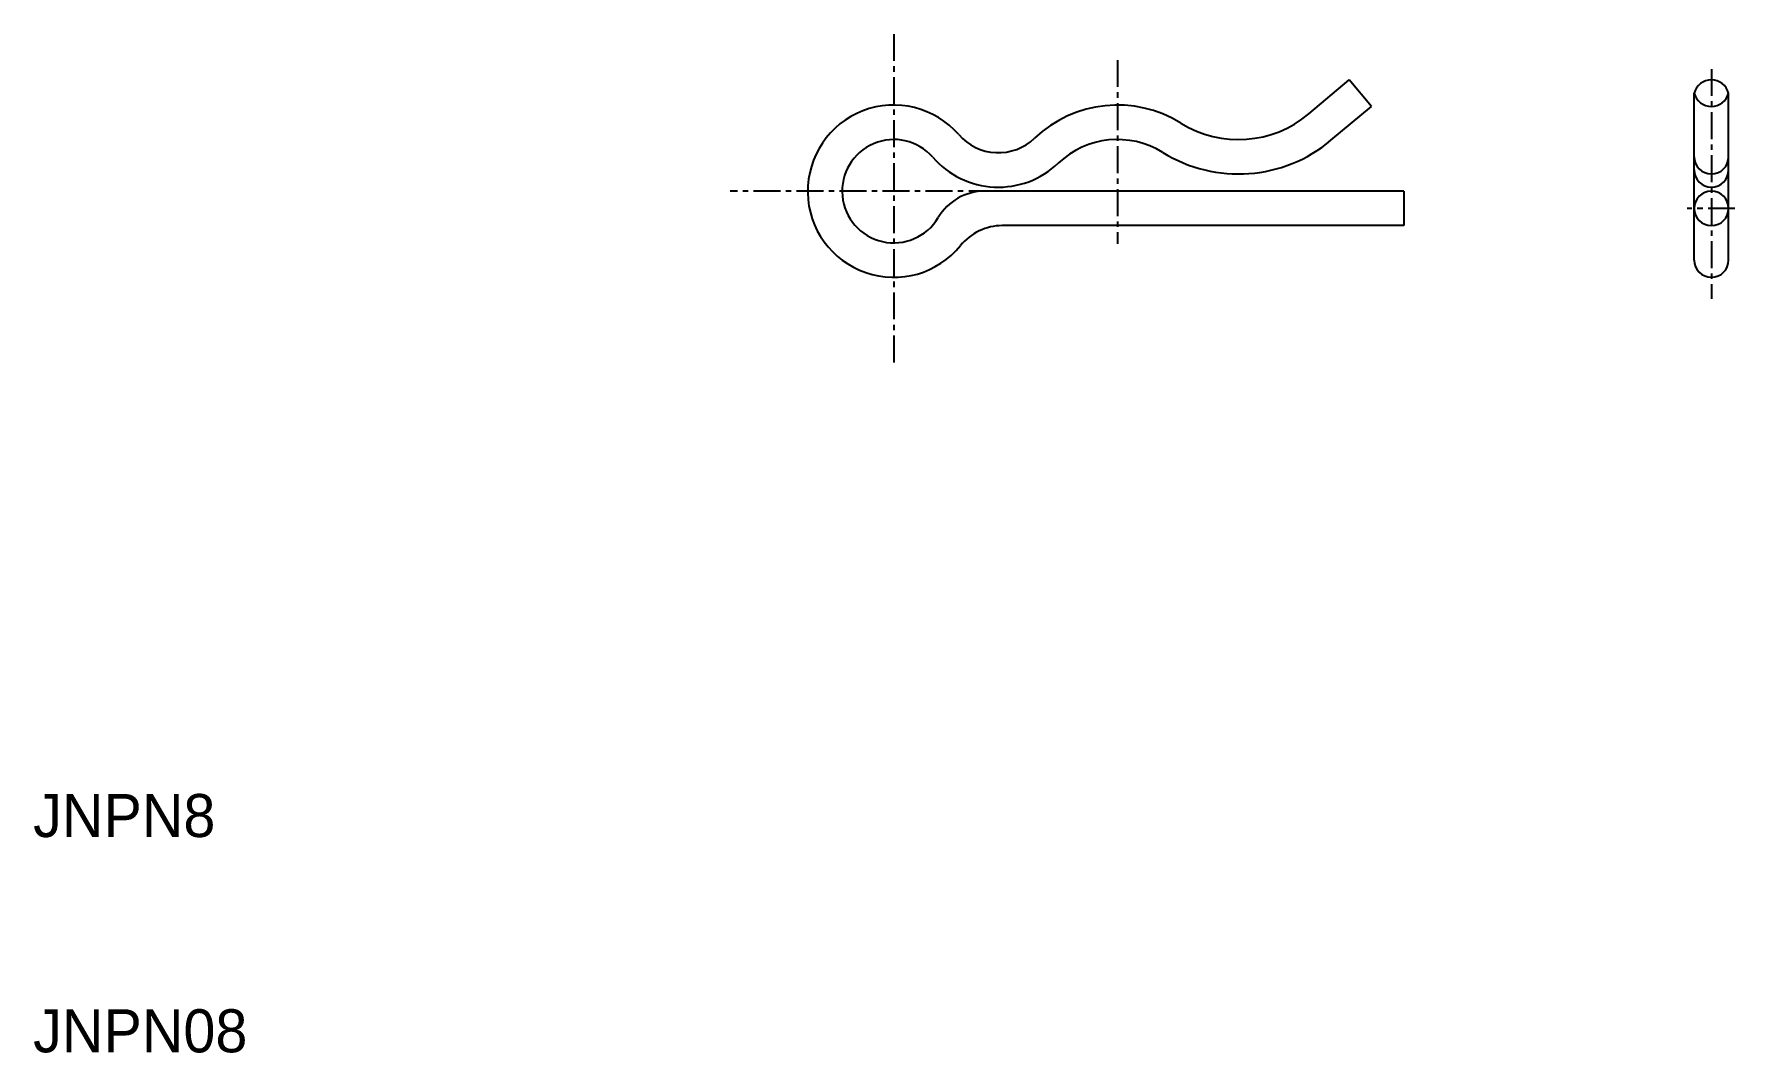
# Model space of a CAD drawing. Extents: x 10 to 89.1, y 10 to 57.3.
import ezdxf

# ---------------------------------------------------------------- set-up
doc = ezdxf.new("R2010")
doc.units = 0
doc.linetypes.add('CENTER', pattern=[2, 1.25, -0.25, 0.25, -0.25])
doc.layers.get('0').update_dxf_attribs({"linetype": 'CONTINUOUS'})
doc.layers.add('CENTER', color=1, linetype='CENTER')

msp = doc.modelspace()

# ---------------------------------------------------------------- linework, layer by layer
at = {"color": 7, "linetype": 'CONTINUOUS'}
for p, q in [((69.291351, 53.589296), (71.17154, 55.166962)), ((72.2, 53.941291), (71.17154, 55.166962)), ((87.2, 46.8), (87.2, 54.554126)), ((88.8, 46.8), (88.8, 54.554126)), ((70.319812, 52.363625), (72.2, 53.941291)), ((73.7, 50), (54.214262, 50)), ((73.7, 50), (73.7, 48.4)), ((73.7, 48.4), (55.043808, 48.4))]:
    msp.add_line(p, q, dxfattribs=at)
for centre, radius, start, end in [((88, 54.338381), 0.828581, 15.092561, 164.907439), ((88, 54.769871), 0.828581, 195.092561, 344.907439), ((50, 50), 4, 41.062605, 320.893102), ((60.4, 48.4), 5.6, 58.237276, 133.521206), ((66.023786, 57.483429), 5.083429, 238.237276, 310), ((50, 50), 2.4, 41.062605, 329.322576), ((54.859767, 54.233862), 2.44538, 221.062605, 313.521206), ((60.4, 48.4), 4, 58.237276, 133.521206), ((66.023786, 57.483429), 6.683429, 238.237276, 310), ((54.859767, 54.233862), 4.04538, 221.062605, 313.521206), ((88, 51.6), 0.8, 180, 0), ((88, 50.988482), 0.8, 180, 0), ((54.214262, 47.5), 2.5, 90, 149.322576), ((88, 49.2), 0.8, 0, 180), ((88, 49.2), 0.8, 180, 0), ((55.043808, 45.9), 2.5, 90, 140.893102), ((88, 46.8), 0.8, 180, 0)]:
    msp.add_arc(centre, radius, start, end, dxfattribs=at)
at = {"layer": 'CENTER', "color": 1, "linetype": 'CENTER'}
for p, q in [((50, 57.300149), (50, 41.97832)), ((60.4, 56.092594), (60.4, 47.548313)), ((88, 55.674675), (88, 45.005767)), ((56.730827, 50), (42.400301, 50)), ((89.095703, 49.2), (86.871248, 49.2))]:
    msp.add_line(p, q, dxfattribs=at)

# ---------------------------------------------------------------- texts
at = {"color": 7, "linetype": 'CONTINUOUS'}
for s, p in [('JNPN8', (10, 20)), ('JNPN08', (10, 10))]:
    msp.add_text(s, height=2, dxfattribs=at).set_placement(p)

doc.saveas('drawing.dxf')
